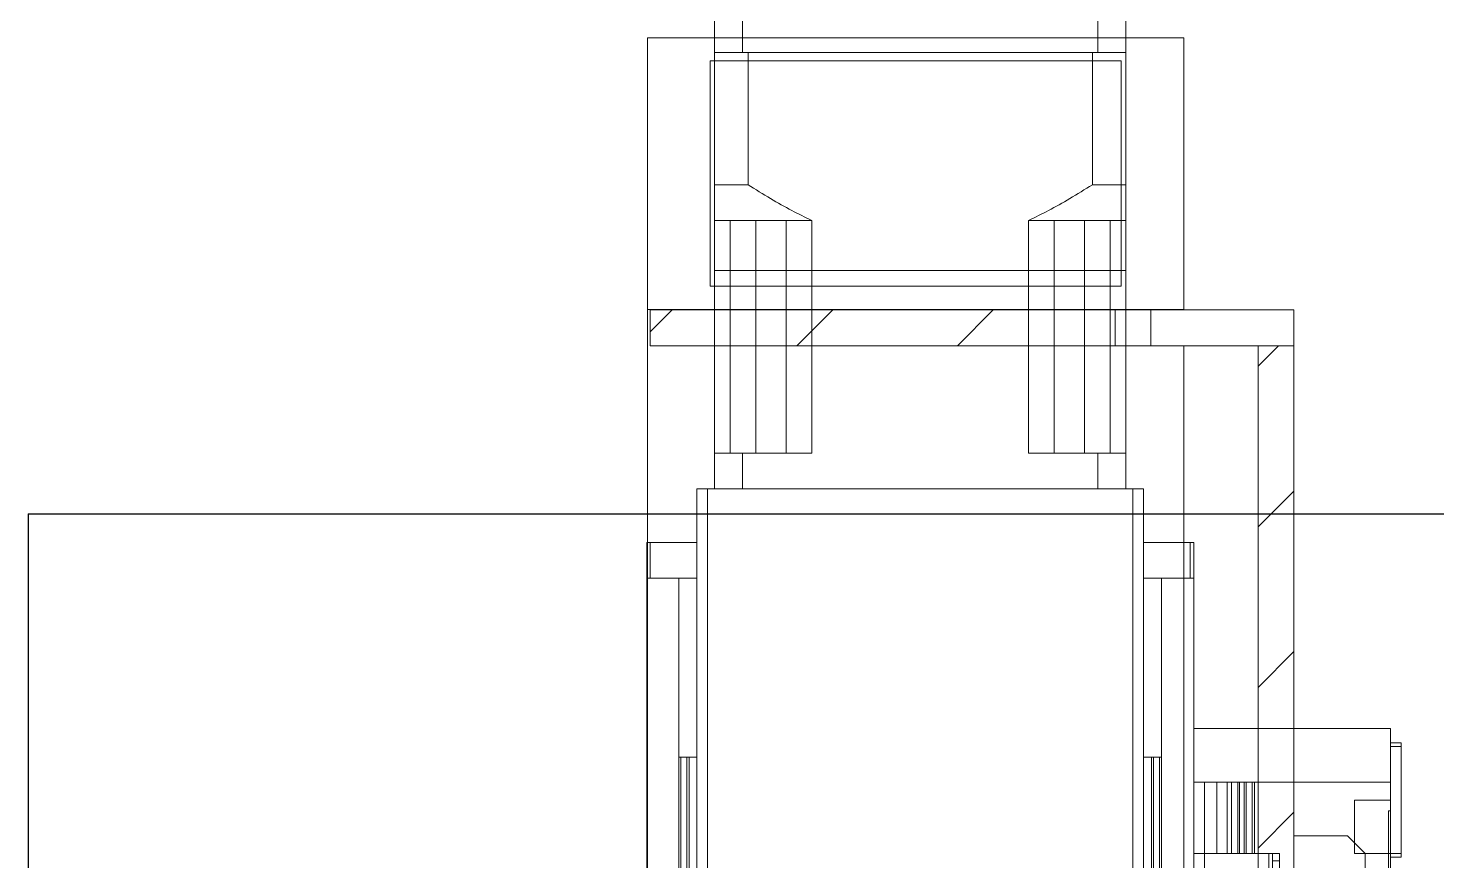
# Model space of a CAD drawing. Extents: x 500 to 100500, y -14500 to 21140.
# Drawn here: x 12548.7 to 12942.7, y -6155 to -5922.3 of the extents above; entities that cross this region are included whole.
import ezdxf

# ---------------------------------------------------------------- set-up
doc = ezdxf.new("R2010")
doc.units = 0
doc.linetypes.add('SLD-Solid', pattern=[0])
doc.layers.get('0').update_dxf_attribs({"linetype": 'CONTINUOUS'})
doc.layers.add('D', color=7, linetype='CONTINUOUS')
doc.layers.add('M06SMMF-001B', color=7, linetype='CONTINUOUS')
doc.layers.add('MODEL', color=7, linetype='SLD-Solid', lineweight=15)
pattern_1 = [(45, (62226.025, 1917.564), (-22.45064, 22.45064), [])]

# ---------------------------------------------------------------- blocks, each defined once
blk = doc.blocks.new('KA$C8c2c60d8')
at = {"layer": 'M06SMMF-001B', "color": 2}
for p, q in [((0, 938, 76.23), (400, 938, 76.23)), ((0, 938, 86.7), (0, 158, 97.17))]:
    blk.add_line(p, q, dxfattribs=at)
blk = doc.blocks.new('KA$Cc1652419')
at = {"layer": 'MODEL'}
for p, q in [((84, 1019.6), (84, 1007.6)), ((91.8, 1007.6), (91.8, 1019.6)), ((191.2, 1019.6), (191.2, 1007.6)), ((199, 1007.6), (199, 1019.6)), ((84, 1007.6), (91.8, 1007.6)), ((84, 970.6), (84, 1007.6)), ((91.8, 1007.6), (191.2, 1007.6)), ((93.35, 1007.6), (189.65, 1007.6)), ((93.35, 970.6), (93.35, 1007.6)), ((189.65, 970.6), (189.65, 1007.6)), ((191.2, 1007.6), (199, 1007.6)), ((199, 970.6), (199, 1007.6)), ((84, 970.6), (93.35, 970.6)), ((189.65, 970.6), (199, 970.6)), ((84, 960.6), (88.38, 960.6)), ((84, 946.6), (84, 960.6)), ((88.38, 960.6), (104.04, 960.6)), ((88.38, 946.6), (88.38, 960.6)), ((95.54, 946.6), (95.54, 960.6)), ((104.04, 960.6), (111.19, 960.6)), ((104.04, 946.6), (104.04, 960.6)), ((111.19, 946.6), (111.19, 960.6)), ((171.81, 960.6), (178.96, 960.6)), ((171.81, 946.6), (171.81, 960.6)), ((178.96, 946.6), (178.96, 960.6)), ((194.62, 960.6), (178.96, 960.6)), ((187.46, 946.6), (187.46, 960.6)), ((194.62, 960.6), (199, 960.6)), ((194.62, 946.6), (194.62, 960.6)), ((199, 946.6), (199, 960.6)), ((84, 946.6), (88.38, 946.6)), ((84, 946.6), (84, 895.6)), ((88.38, 946.6), (95.54, 946.6)), ((88.38, 895.6), (88.38, 946.6)), ((95.54, 946.6), (104.04, 946.6)), ((95.54, 895.6), (95.54, 946.6)), ((104.04, 946.6), (111.19, 946.6)), ((104.04, 895.6), (104.04, 946.6)), ((111.19, 946.6), (171.81, 946.6)), ((111.19, 946.6), (111.19, 895.6)), ((171.81, 946.6), (178.96, 946.6)), ((171.81, 946.6), (171.81, 895.6)), ((178.96, 946.6), (187.46, 946.6)), ((178.96, 895.6), (178.96, 946.6)), ((187.46, 946.6), (194.62, 946.6)), ((187.46, 895.6), (187.46, 946.6)), ((194.62, 946.6), (199, 946.6)), ((194.62, 895.6), (194.62, 946.6)), ((199, 946.6), (199, 895.6)), ((84, 895.6), (91.8, 895.6)), ((84, 885.6), (84, 895.6)), ((91.8, 895.6), (111.19, 895.6)), ((91.8, 885.6), (91.8, 895.6)), ((171.81, 895.6), (191.2, 895.6)), ((191.2, 895.6), (199, 895.6)), ((191.2, 885.6), (191.2, 895.6)), ((199, 885.6), (199, 895.6)), ((79, 885.6), (79, 750.6)), ((82, 885.6), (79, 885.6)), ((82, 885.6), (82, 750.6)), ((201, 885.6), (82, 885.6)), ((201, 885.6), (201, 750.6)), ((204, 885.6), (201, 885.6)), ((204, 885.6), (204, 750.6)), ((65, 870.6), (65, 860.6)), ((65, 870.6), (66, 870.6)), ((66, 870.6), (66, 860.6)), ((66, 870.6), (79, 870.6)), ((204, 870.6), (217, 870.6)), ((217, 870.6), (217, 860.6)), ((217, 870.6), (218, 870.6)), ((218, 860.6), (218, 870.6)), ((65, 464.6), (65, 860.6)), ((74, 860.6), (65, 860.6)), ((74, 810.6), (74, 860.6)), ((79, 860.6), (74, 860.6)), ((209, 860.6), (204, 860.6)), ((218, 860.6), (209, 860.6)), ((209, 810.6), (209, 860.6)), ((218, 860.6), (218, 464.6)), ((10, 803.6), (10, 818.6)), ((65, 818.6), (10, 818.6)), ((7, 813.6), (7, 814.6)), ((7, 814.6), (10, 814.6)), ((7, 783.6), (7, 813.6)), ((10, 813.6), (7, 813.6)), ((10, 783.6), (10, 813.6)), ((74, 464.6), (74, 810.6)), ((74, 810.6), (74.53, 810.6)), ((74, 464.6), (74, 810.6)), ((74, 810.6), (74, 810.6)), ((74.53, 464.6), (74.53, 810.6)), ((74.53, 810.6), (76.23, 810.6)), ((76.23, 705.6), (76.23, 810.6)), ((76.23, 810.6), (76.84, 810.6)), ((76.84, 729.99), (76.84, 810.6)), ((76.84, 810.6), (79, 810.6)), ((204, 810.6), (206.16, 810.6)), ((206.16, 729.99), (206.16, 810.6)), ((206.16, 810.6), (206.77, 810.6)), ((206.77, 705.6), (206.77, 810.6)), ((206.77, 810.6), (208.47, 810.6)), ((208.47, 464.6), (208.47, 810.6)), ((208.47, 810.6), (209, 810.6)), ((209, 464.6), (209, 810.6)), ((65, 803.6), (10, 803.6)), ((48, 783.6), (48, 803.6)), ((48.61, 783.6), (48.61, 803.6)), ((50.31, 783.6), (50.31, 803.6)), ((50.84, 783.6), (50.84, 803.6)), ((52.17, 783.6), (52.17, 803.6)), ((52.69, 783.6), (52.69, 803.6)), ((54.4, 783.6), (54.4, 803.6)), ((55.62, 783.6), (55.62, 803.6)), ((58.55, 783.6), (58.55, 803.6)), ((62, 783.6), (62, 803.6)), ((65, 783.6), (65, 803.6)), ((10, 798.6), (10, 783.6)), ((10, 798.6), (20, 798.6)), ((20, 798.6), (20, 783.6)), ((10.5, 795.6), (10, 795.6)), ((10, 358.6), (10, 795.6)), ((10.5, 358.6), (10.5, 795.6)), ((7, 783.6), (10, 783.6)), ((7, 782.6), (7, 783.6)), ((10, 782.6), (7, 782.6)), ((10, 783.6), (20, 783.6)), ((41, 781.6), (41, 783.6)), ((41, 783.6), (43, 783.6)), ((43, 781.6), (41, 781.6)), ((41, 781.6), (41, 464.6)), ((43, 783.6), (43, 781.6)), ((44, 783.6), (43, 783.6)), ((43, 781.6), (43, 464.6)), ((62, 783.6), (44, 783.6)), ((44, 783.6), (44, 464.6)), ((65, 783.6), (62, 783.6)), ((62, 783.6), (62, 464.6))]:
    blk.add_line(p, q, dxfattribs=at)
for points, knots in [([(84, 960.6), (84, 961.52), (84, 963.42), (84, 966.77), (84, 969.29), (84, 970.6)], [0, 0, 0, 0, 0.306436, 0.638149, 1, 1, 1, 1]), ([(93.35, 970.6), (95.44, 969.28), (99.46, 966.77), (105.41, 963.41), (109.32, 961.51), (111.19, 960.6)], [0, 0, 0, 0, 0.362975, 0.694626, 1, 1, 1, 1]), ([(171.81, 960.6), (173.69, 961.52), (177.61, 963.42), (183.55, 966.77), (187.56, 969.29), (189.65, 970.6)], [0, 0, 0, 0, 0.306424, 0.638137, 1, 1, 1, 1]), ([(199, 970.6), (199, 969.28), (199, 966.77), (199, 963.41), (199, 961.51), (199, 960.6)], [0, 0, 0, 0, 0.36299, 0.69464, 1, 1, 1, 1])]:
    blk.add_open_spline(points, degree=3, knots=knots, dxfattribs=at)
blk = doc.blocks.new('KA$Cfd49dd59')
at = {"linetype": 'Continuous', "lineweight": 18}
h = blk.add_hatch(dxfattribs=at)
h.set_pattern_fill('ANSI31', color=6, scale=10, style=0)
h.set_pattern_definition(pattern_1)
h.paths.add_polyline_path([(89.75, 544), (89.75, 534), (219.75, 534), (219.75, 544)], flags=0)
h = blk.add_hatch(dxfattribs=at)
h.set_pattern_fill('ANSI31', color=6, scale=10, style=0)
h.set_pattern_definition(pattern_1)
h.paths.add_polyline_path([(269.75, 534), (259.75, 534), (259.75, 368.65), (269.75, 368.65)], flags=0)
at = {"layer": 'MODEL', "color": 2}
for p, q in [((239, 620.1), (89, 620.1)), ((89, 620.1), (89, 544.1)), ((239, 544.1), (239, 620.1)), ((221.5, 613.6), (106.5, 613.6)), ((106.5, 613.6), (106.5, 550.6)), ((221.5, 550.6), (221.5, 613.6)), ((106.5, 550.6), (221.5, 550.6)), ((89, 544.1), (239, 544.1)), ((89, 544.1), (89, 368.1)), ((219.75, 544), (89.75, 544)), ((89.75, 534), (89.75, 544)), ((219.75, 544), (219.75, 534)), ((229.75, 544), (219.75, 544)), ((229.75, 534), (229.75, 544)), ((269.75, 544), (229.75, 544)), ((239, 544.1), (239, 544)), ((269.75, 534), (269.75, 544)), ((219.75, 534), (89.75, 534)), ((229.75, 534), (219.75, 534)), ((259.75, 534), (229.75, 534)), ((239, 534), (239, 368.1)), ((259.75, 534), (269.75, 534)), ((259.75, 368.65), (259.75, 534)), ((269.75, 368.65), (269.75, 534)), ((284.75, 397), (269.75, 397)), ((289.75, 392), (284.75, 397)), ((289.75, 392), (289.75, 270))]:
    blk.add_line(p, q, dxfattribs=at)

msp = doc.modelspace()

# ---------------------------------------------------------------- block references
at = {"layer": 'D', "color": 0}
msp.add_blockref('KA$Cfd49dd59', (12632.96, -6545.04, -97.17), dxfattribs=at)
at = {"layer": 'M06SMMF-001B', "xscale": -1}
msp.add_blockref('KA$Cc1652419', (12939.71, -6936.64, -97.17), dxfattribs=at)
at = {"layer": 'M06SMMF-001B'}
msp.add_blockref('KA$C8c2c60d8', (12548.71, -6996.04, -195.05), dxfattribs=at)

doc.saveas('drawing.dxf')
